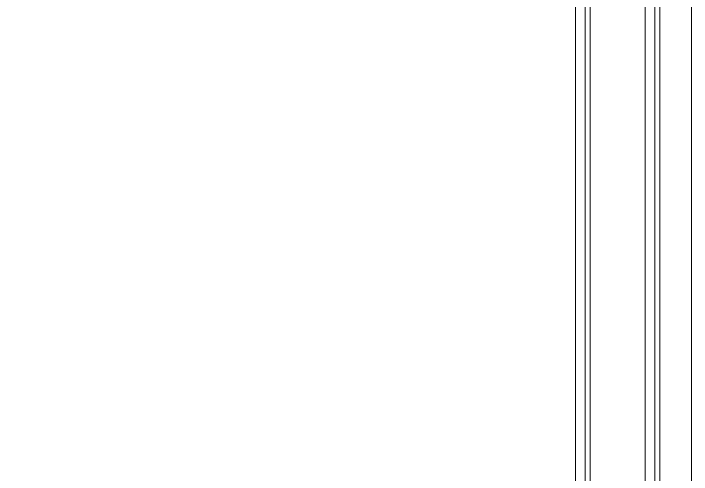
# Model space of a CAD drawing. Header units: millimetres. Extents: x 117 to 292, y -139 to 140.
# Drawn here: x 189.8 to 292.4, y 0 to 69.8 of the extents above; entities that cross this region are included whole.
import ezdxf

# ---------------------------------------------------------------- set-up
doc = ezdxf.new("R2010")
doc.units = ezdxf.units.MM
doc.header["$MEASUREMENT"] = 0
doc.layers.add('Layer 1', color=7, linetype='Continuous')

msp = doc.modelspace()

# ---------------------------------------------------------------- linework, layer by layer
at = {"layer": 'Layer 1', "lineweight": 20}
msp.add_lwpolyline([(117.2805, -125.8159), (292.3821, -125.8159), (292.3821, 139.5085), (117.2805, 139.5085), (117.2805, -125.8159)], close=True, dxfattribs=at)
for points in [[(286.8299, -88.8719), (286.8299, -88.8719), (286.8299, 96.7432), (286.8299, 96.7432)], [(287.5773, 97.4679), (287.5773, 97.4679), (287.5773, -89.4046), (287.5773, -89.4046)], [(285.3708, -87.9749), (285.3708, -87.9749), (285.3708, 95.4429), (285.3708, 95.4429)], [(276.2952, -83.3026), (276.2952, -83.3026), (276.2952, 89.608), (276.2952, 89.608)], [(277.0426, 90.0402), (277.0426, 90.0402), (277.0426, -83.1861), (277.0426, -83.1861)], [(274.8359, -83.6787), (274.8359, -83.6787), (274.8361, 88.7949), (274.8361, 88.7949)]]:
    msp.add_open_spline(points, degree=3, dxfattribs=at)

doc.saveas('drawing.dxf')
